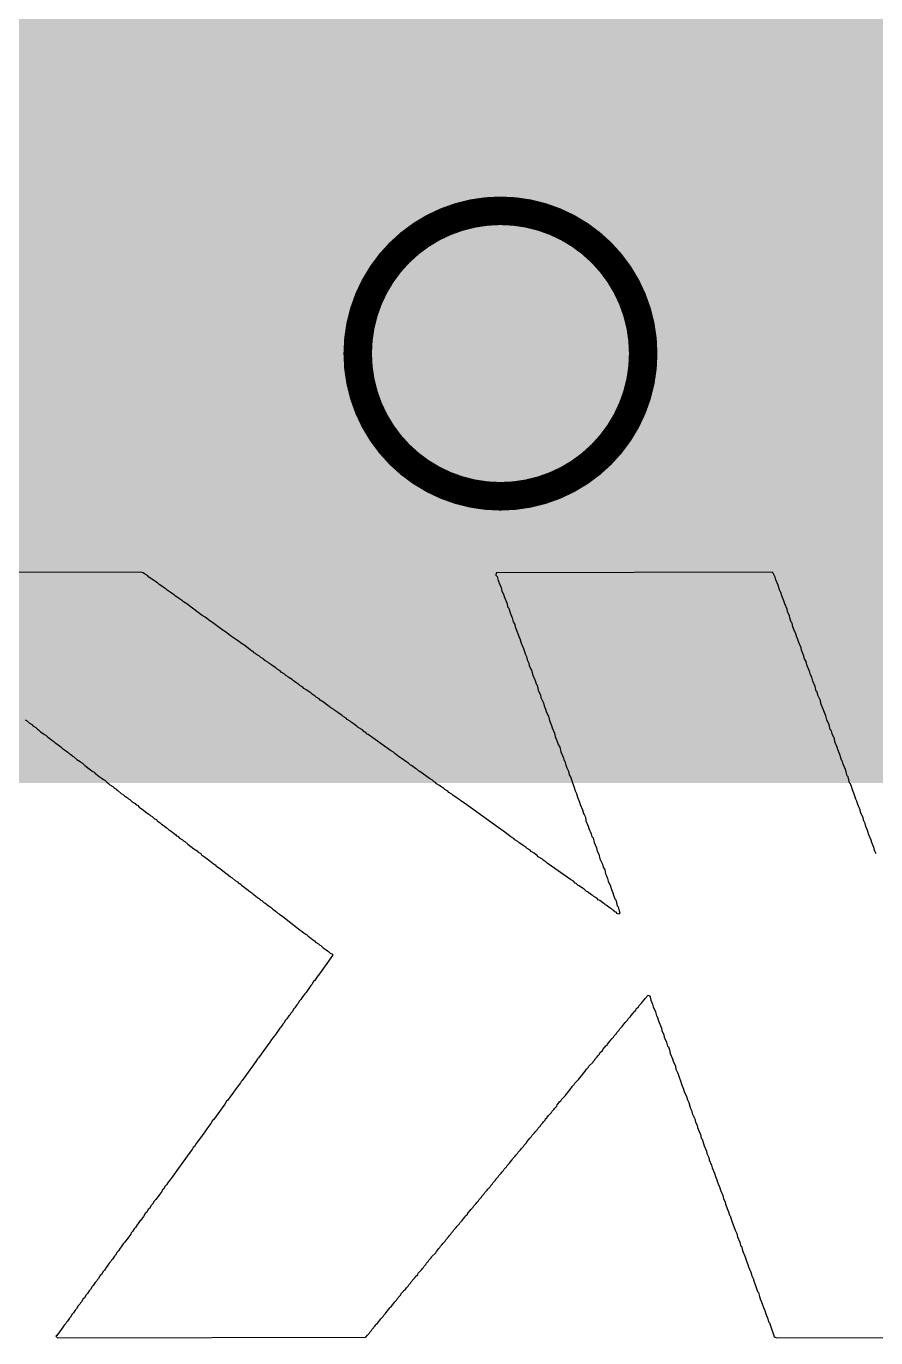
# Model space of a CAD drawing. Header units: inches. Extents: x -10 to 344, y -7 to 75.
# Drawn here: x 2.802 to 4.314, y 6.489 to 8.822 of the extents above; entities that cross this region are included whole.
import ezdxf

# ---------------------------------------------------------------- set-up
doc = ezdxf.new("R2010")
doc.units = ezdxf.units.IN
for name, color, linetype in [('Bottom Layer', 5, 'Continuous'), ('Bottom Overlay', 54, 'Continuous'), ('Drill Drawing', 1, 'Continuous'), ('Mid Layer 1', 16, 'Continuous'), ('Mid Layer 2', 76, 'Continuous'), ('Top Layer', 1, 'Continuous'), ('Top Paste', 8, 'Continuous'), ('Top Solder', 216, 'Continuous'), ('Via Holes', 16, 'Continuous')]:
    doc.layers.add(name, color=color, linetype=linetype)

# ---------------------------------------------------------------- blocks, each defined once
blk = doc.blocks.new('DSGP_1575_18_4_A_02_117')
at = {"layer": 'Top Layer'}
blk.add_hatch(color=1, dxfattribs=at).paths.add_polyline_path([(-13.55, 1.75), (-13.55, -1.75), (-17.05, -1.75), (-17.05, 1.75)])
at = {"layer": 'Top Paste'}
blk.add_hatch(color=8, dxfattribs=at).paths.add_polyline_path([(-14.15, 1.15), (-14.15, -1.15), (-16.45, -1.15), (-16.45, 1.15)])
at = {"layer": 'Top Solder'}
blk.add_hatch(color=216, dxfattribs=at).paths.add_polyline_path([(-13.45, 1.85), (-13.45, -1.85), (-17.15, -1.85), (-17.15, 1.85)])

msp = doc.modelspace()

# ---------------------------------------------------------------- hatches: boundary and pattern name
at = {"layer": 'Bottom Layer'}
h = msp.add_hatch(color=5, dxfattribs=at)
edge = h.paths.add_edge_path()
edge.add_arc((3.6461, 8.24), 0.2, 0, 360)
at = {"layer": 'Mid Layer 1'}
h = msp.add_hatch(color=16, dxfattribs=at)
edge = h.paths.add_edge_path()
edge.add_arc((3.6461, 8.24), 0.2, 0, 360)
at = {"layer": 'Mid Layer 2'}
h = msp.add_hatch(color=76, dxfattribs=at)
edge = h.paths.add_edge_path()
edge.add_arc((3.6461, 8.24), 0.2, 0, 360)
at = {"layer": 'Top Layer'}
h = msp.add_hatch(color=1, dxfattribs=at)
edge = h.paths.add_edge_path()
edge.add_arc((3.6461, 8.24), 0.2, 0, 360)
at = {"layer": 'Via Holes'}
h = msp.add_hatch(color=7, dxfattribs=at)
edge = h.paths.add_edge_path()
edge.add_arc((3.6461, 8.24), 0.1, 0, 360)

# ---------------------------------------------------------------- linework, layer by layer
at = {"layer": 'Bottom Overlay'}
for p, q in [((3.0064, 7.8511), (2.4604, 7.8501)), ((3.0105, 7.8501), (3.0064, 7.8511)), ((3.0126, 7.848), (3.0105, 7.8501)), ((3.0178, 7.8449), (3.0126, 7.848)), ((3.0204, 7.8423), (3.0178, 7.8449)), ((3.0303, 7.8355), (3.0204, 7.8423)), ((3.6387, 7.8501), (3.6381, 7.8454)), ((3.6381, 7.8454), (3.6402, 7.8433)), ((4.1295, 7.8511), (3.6387, 7.8501)), ((3.6402, 7.8433), (3.6423, 7.836)), ((4.1311, 7.8495), (4.1295, 7.8511)), ((4.1352, 7.8423), (4.1311, 7.8495)), ((4.1363, 7.8371), (4.1352, 7.8423)), ((3.0324, 7.8345), (3.0303, 7.8355)), ((3.0345, 7.8324), (3.0324, 7.8345)), ((3.0365, 7.8313), (3.0345, 7.8324)), ((3.0386, 7.8293), (3.0365, 7.8313)), ((3.0438, 7.8261), (3.0386, 7.8293)), ((3.0459, 7.8241), (3.0438, 7.8261)), ((3.0511, 7.8209), (3.0459, 7.8241)), ((3.0532, 7.8189), (3.0511, 7.8209)), ((3.0584, 7.8157), (3.0532, 7.8189)), ((3.6423, 7.836), (3.6449, 7.8293)), ((3.6449, 7.8293), (3.6475, 7.8235)), ((3.6475, 7.8235), (3.6485, 7.8173)), ((4.1404, 7.8277), (4.1363, 7.8371)), ((4.1425, 7.8194), (4.1404, 7.8277)), ((4.1451, 7.8147), (4.1425, 7.8194)), ((3.0605, 7.8137), (3.0584, 7.8157)), ((3.0657, 7.8105), (3.0605, 7.8137)), ((3.0677, 7.8085), (3.0657, 7.8105)), ((3.0729, 7.8053), (3.0677, 7.8085)), ((3.075, 7.8033), (3.0729, 7.8053)), ((3.0802, 7.8001), (3.075, 7.8033)), ((3.0823, 7.7981), (3.0802, 7.8001)), ((3.088, 7.7944), (3.0823, 7.7981)), ((3.1083, 7.7793), (3.088, 7.7944)), ((3.6485, 7.8173), (3.6516, 7.8121)), ((3.6516, 7.8121), (3.6527, 7.8079)), ((3.6527, 7.8079), (3.6579, 7.7944)), ((3.6579, 7.7944), (3.6589, 7.7892)), ((4.1467, 7.809), (4.1451, 7.8147)), ((4.1503, 7.8001), (4.1467, 7.809)), ((4.1519, 7.7944), (4.1503, 7.8001)), ((4.156, 7.7851), (4.1519, 7.7944)), ((3.1156, 7.7741), (3.1083, 7.7793)), ((3.1208, 7.771), (3.1156, 7.7741)), ((3.1229, 7.7689), (3.1208, 7.771)), ((3.6589, 7.7892), (3.661, 7.7871)), ((3.661, 7.7871), (3.6631, 7.7788)), ((3.6631, 7.7788), (3.6672, 7.7695)), ((4.157, 7.7809), (4.156, 7.7851)), ((4.1602, 7.7736), (4.157, 7.7809)), ((4.1612, 7.7695), (4.1602, 7.7736)), ((3.1265, 7.7663), (3.1229, 7.7689)), ((3.1364, 7.7596), (3.1265, 7.7663)), ((3.153, 7.7471), (3.1364, 7.7596)), ((3.6672, 7.7695), (3.6688, 7.7627)), ((3.6688, 7.7627), (3.6714, 7.758)), ((3.6714, 7.758), (3.6724, 7.7539)), ((3.6724, 7.7539), (3.6776, 7.7403)), ((4.1633, 7.7622), (4.1612, 7.7695)), ((4.1654, 7.7601), (4.1633, 7.7622)), ((4.1664, 7.7539), (4.1654, 7.7601)), ((4.169, 7.7481), (4.1664, 7.7539)), ((4.1716, 7.7414), (4.169, 7.7481)), ((3.1551, 7.7461), (3.153, 7.7471)), ((3.1572, 7.744), (3.1551, 7.7461)), ((3.1624, 7.7409), (3.1572, 7.744)), ((3.1655, 7.7377), (3.1624, 7.7409)), ((3.1676, 7.7367), (3.1655, 7.7377)), ((3.178, 7.7294), (3.1676, 7.7367)), ((3.1852, 7.7242), (3.178, 7.7294)), ((3.191, 7.7206), (3.1852, 7.7242)), ((3.6776, 7.7403), (3.6792, 7.7346)), ((3.6792, 7.7346), (3.6808, 7.7331)), ((3.6808, 7.7331), (3.6828, 7.7247)), ((3.6828, 7.7247), (3.687, 7.7154)), ((4.1726, 7.7372), (4.1716, 7.7414)), ((4.1752, 7.7315), (4.1726, 7.7372)), ((4.1768, 7.7258), (4.1752, 7.7315)), ((4.181, 7.7164), (4.1768, 7.7258)), ((3.204, 7.7107), (3.191, 7.7206)), ((3.206, 7.7097), (3.204, 7.7107)), ((3.2081, 7.7076), (3.206, 7.7097)), ((3.2102, 7.7066), (3.2081, 7.7076)), ((3.2123, 7.7045), (3.2102, 7.7066)), ((3.2175, 7.7014), (3.2123, 7.7045)), ((3.2196, 7.6993), (3.2175, 7.7014)), ((3.687, 7.7154), (3.6886, 7.7097)), ((3.6886, 7.7097), (3.6901, 7.706)), ((3.6901, 7.706), (3.6922, 7.7008)), ((3.6922, 7.7008), (3.6938, 7.6951)), ((4.182, 7.7123), (4.181, 7.7164)), ((4.1856, 7.7034), (4.182, 7.7123)), ((4.1872, 7.6967), (4.1856, 7.7034)), ((3.2248, 7.6962), (3.2196, 7.6993)), ((3.2268, 7.6941), (3.2248, 7.6962)), ((3.232, 7.6909), (3.2268, 7.6941)), ((3.2341, 7.6889), (3.232, 7.6909)), ((3.2393, 7.6858), (3.2341, 7.6889)), ((3.2414, 7.6837), (3.2393, 7.6858)), ((3.2466, 7.6806), (3.2414, 7.6837)), ((3.2487, 7.6785), (3.2466, 7.6806)), ((3.2539, 7.6754), (3.2487, 7.6785)), ((3.6938, 7.6951), (3.6964, 7.6894)), ((3.6964, 7.6894), (3.6974, 7.6852)), ((3.6974, 7.6852), (3.7, 7.6785)), ((3.7, 7.6785), (3.7016, 7.6769)), ((4.1898, 7.692), (4.1872, 7.6967)), ((4.1914, 7.6863), (4.1898, 7.692)), ((4.1966, 7.6728), (4.1914, 7.6863)), ((3.256, 7.6733), (3.2539, 7.6754)), ((3.2612, 7.6702), (3.256, 7.6733)), ((3.2643, 7.667), (3.2612, 7.6702)), ((3.2664, 7.666), (3.2643, 7.667)), ((3.2684, 7.6639), (3.2664, 7.666)), ((3.2757, 7.6598), (3.2684, 7.6639)), ((3.2778, 7.6577), (3.2757, 7.6598)), ((3.2799, 7.6566), (3.2778, 7.6577)), ((3.282, 7.6546), (3.2799, 7.6566)), ((3.2872, 7.6514), (3.282, 7.6546)), ((3.7016, 7.6769), (3.7036, 7.6676)), ((3.7036, 7.6676), (3.7078, 7.6582)), ((3.7078, 7.6582), (3.7094, 7.6525)), ((4.1976, 7.6686), (4.1966, 7.6728)), ((4.2002, 7.6639), (4.1976, 7.6686)), ((4.2018, 7.6572), (4.2002, 7.6639)), ((4.2059, 7.6478), (4.2018, 7.6572)), ((3.2892, 7.6494), (3.2872, 7.6514)), ((3.2944, 7.6462), (3.2892, 7.6494)), ((3.2965, 7.6442), (3.2944, 7.6462)), ((3.3017, 7.641), (3.2965, 7.6442)), ((3.3038, 7.639), (3.3017, 7.641)), ((3.309, 7.6358), (3.3038, 7.639)), ((3.3111, 7.6338), (3.309, 7.6358)), ((3.3163, 7.6306), (3.3111, 7.6338)), ((3.7094, 7.6525), (3.7109, 7.6509)), ((3.7109, 7.6509), (3.7125, 7.6452)), ((3.7125, 7.6452), (3.7135, 7.641)), ((3.7135, 7.641), (3.7172, 7.6322)), ((3.7172, 7.6322), (3.7182, 7.628)), ((4.208, 7.6395), (4.2059, 7.6478)), ((4.2096, 7.6379), (4.208, 7.6395)), ((4.2111, 7.6322), (4.2096, 7.6379)), ((4.2153, 7.6228), (4.2111, 7.6322)), ((3.3184, 7.6286), (3.3163, 7.6306)), ((3.3236, 7.6254), (3.3184, 7.6286)), ((3.3256, 7.6234), (3.3236, 7.6254)), ((3.3314, 7.6197), (3.3256, 7.6234)), ((3.3444, 7.6098), (3.3314, 7.6197)), ((3.3496, 7.6067), (3.3444, 7.6098)), ((3.7182, 7.628), (3.7224, 7.6187)), ((3.7224, 7.6187), (3.7239, 7.613)), ((3.7239, 7.613), (3.7265, 7.6072)), ((4.2163, 7.6176), (4.2153, 7.6228)), ((4.2215, 7.6041), (4.2163, 7.6176)), ((2.8005, 7.588), (2.8026, 7.587)), ((2.8026, 7.587), (2.8083, 7.5823)), ((3.3516, 7.6046), (3.3496, 7.6067)), ((3.3568, 7.6015), (3.3516, 7.6046)), ((3.3589, 7.5994), (3.3568, 7.6015)), ((3.3641, 7.5963), (3.3589, 7.5994)), ((3.3662, 7.5942), (3.3641, 7.5963)), ((3.3714, 7.5911), (3.3662, 7.5942)), ((3.3735, 7.589), (3.3714, 7.5911)), ((3.3787, 7.5859), (3.3735, 7.589)), ((3.3808, 7.5838), (3.3787, 7.5859)), ((3.7265, 7.6072), (3.7276, 7.6031)), ((3.7276, 7.6031), (3.7302, 7.5963)), ((3.7302, 7.5963), (3.7317, 7.5948)), ((3.7317, 7.5948), (3.7333, 7.587)), ((3.7333, 7.587), (3.7369, 7.5781)), ((4.2252, 7.5953), (4.2215, 7.6041)), ((4.2267, 7.5885), (4.2252, 7.5953)), ((4.2309, 7.5792), (4.2267, 7.5885)), ((2.8083, 7.5823), (2.8135, 7.5792)), ((2.8135, 7.5792), (2.814, 7.5776)), ((2.814, 7.5776), (2.8192, 7.5745)), ((2.8192, 7.5745), (2.8223, 7.5714)), ((2.8223, 7.5714), (2.8244, 7.5703)), ((2.8244, 7.5703), (2.8275, 7.5672)), ((2.8275, 7.5672), (2.8327, 7.5641)), ((2.8327, 7.5641), (2.8348, 7.562)), ((2.8348, 7.562), (2.8369, 7.561)), ((2.8369, 7.561), (2.84, 7.5578)), ((3.386, 7.5807), (3.3808, 7.5838)), ((3.3891, 7.5776), (3.386, 7.5807)), ((3.3912, 7.5766), (3.3891, 7.5776)), ((3.3932, 7.5745), (3.3912, 7.5766)), ((3.4005, 7.5703), (3.3932, 7.5745)), ((3.4036, 7.5672), (3.4005, 7.5703)), ((3.4057, 7.5662), (3.4036, 7.5672)), ((3.4088, 7.563), (3.4057, 7.5662)), ((3.4109, 7.562), (3.4088, 7.563)), ((3.4504, 7.5339), (3.4109, 7.562)), ((3.7369, 7.5781), (3.738, 7.574)), ((3.738, 7.574), (3.7421, 7.5646)), ((3.7421, 7.5646), (3.7437, 7.5589)), ((4.233, 7.5708), (4.2309, 7.5792)), ((4.235, 7.5688), (4.233, 7.5708)), ((4.2361, 7.5636), (4.235, 7.5688)), ((4.2402, 7.5542), (4.2361, 7.5636)), ((2.84, 7.5578), (2.8421, 7.5568)), ((2.8421, 7.5568), (2.8478, 7.5521)), ((2.8478, 7.5521), (2.8514, 7.5495)), ((2.8514, 7.5495), (2.8535, 7.5474)), ((2.8535, 7.5474), (2.8587, 7.5443)), ((2.8587, 7.5443), (2.8618, 7.5412)), ((2.8618, 7.5412), (2.8639, 7.5402)), ((2.8639, 7.5402), (2.867, 7.537)), ((3.7437, 7.5589), (3.7473, 7.55)), ((3.7473, 7.55), (3.7489, 7.5443)), ((3.7489, 7.5443), (3.7515, 7.5396)), ((3.7515, 7.5396), (3.7536, 7.5313)), ((4.2413, 7.549), (4.2402, 7.5542)), ((4.2454, 7.5396), (4.2413, 7.549)), ((4.2465, 7.5355), (4.2454, 7.5396)), ((2.867, 7.537), (2.8722, 7.5339)), ((2.8722, 7.5339), (2.8743, 7.5318)), ((2.8743, 7.5318), (2.8764, 7.5308)), ((2.8764, 7.5308), (2.8795, 7.5277)), ((2.8795, 7.5277), (2.8816, 7.5266)), ((2.8816, 7.5266), (2.8842, 7.5251)), ((2.8842, 7.5251), (2.8847, 7.5235)), ((2.8847, 7.5235), (2.8868, 7.5225)), ((2.8868, 7.5225), (2.8925, 7.5178)), ((2.8925, 7.5178), (2.8982, 7.5142)), ((2.8982, 7.5142), (2.9003, 7.5121)), ((3.4556, 7.5308), (3.4504, 7.5339)), ((3.4587, 7.5277), (3.4556, 7.5308)), ((3.4608, 7.5266), (3.4587, 7.5277)), ((3.4639, 7.5235), (3.4608, 7.5266)), ((3.466, 7.5225), (3.4639, 7.5235)), ((3.4733, 7.5173), (3.466, 7.5225)), ((3.4754, 7.5162), (3.4733, 7.5173)), ((3.4775, 7.5142), (3.4754, 7.5162)), ((3.4827, 7.511), (3.4775, 7.5142)), ((3.7536, 7.5313), (3.7577, 7.522)), ((3.7577, 7.522), (3.7593, 7.5162)), ((3.7593, 7.5162), (3.7608, 7.5147)), ((3.7608, 7.5147), (3.7624, 7.5079)), ((4.2501, 7.5266), (4.2465, 7.5355)), ((4.2517, 7.5209), (4.2501, 7.5266)), ((4.2527, 7.5168), (4.2517, 7.5209)), ((4.2543, 7.5152), (4.2527, 7.5168)), ((4.2558, 7.5095), (4.2543, 7.5152)), ((2.9003, 7.5121), (2.9024, 7.511)), ((2.9024, 7.511), (2.9065, 7.5069)), ((2.9065, 7.5069), (2.9086, 7.5058)), ((2.9086, 7.5058), (2.9117, 7.5027)), ((2.9117, 7.5027), (2.9169, 7.4996)), ((2.9169, 7.4996), (2.919, 7.4975)), ((2.919, 7.4975), (2.9211, 7.4965)), ((2.9211, 7.4965), (2.9237, 7.4949)), ((2.9237, 7.4949), (2.9242, 7.4934)), ((2.9242, 7.4934), (2.9263, 7.4923)), ((2.9263, 7.4923), (2.932, 7.4876)), ((3.4858, 7.5079), (3.4827, 7.511)), ((3.4879, 7.5069), (3.4858, 7.5079)), ((3.4951, 7.5017), (3.4879, 7.5069)), ((3.4972, 7.5006), (3.4951, 7.5017)), ((3.5003, 7.4975), (3.4972, 7.5006)), ((3.5024, 7.4965), (3.5003, 7.4975)), ((3.5201, 7.484), (3.5024, 7.4965)), ((3.7624, 7.5079), (3.7645, 7.5027)), ((3.7645, 7.5027), (3.7671, 7.497)), ((3.7671, 7.497), (3.7686, 7.4902)), ((4.26, 7.5001), (4.2558, 7.5095)), ((4.261, 7.496), (4.26, 7.5001)), ((4.2631, 7.4887), (4.261, 7.496)), ((2.932, 7.4876), (2.9377, 7.484)), ((2.9377, 7.484), (2.9398, 7.4819)), ((2.9398, 7.4819), (2.9419, 7.4809)), ((2.9419, 7.4809), (2.9461, 7.4767)), ((2.9461, 7.4767), (2.9481, 7.4757)), ((2.9481, 7.4757), (2.9513, 7.4726)), ((2.9513, 7.4726), (2.9565, 7.4694)), ((2.9565, 7.4694), (2.9585, 7.4674)), ((3.5253, 7.4809), (3.5201, 7.484)), ((3.5284, 7.4778), (3.5253, 7.4809)), ((3.5305, 7.4767), (3.5284, 7.4778)), ((3.5326, 7.4746), (3.5305, 7.4767)), ((3.5378, 7.4715), (3.5326, 7.4746)), ((3.5399, 7.4694), (3.5378, 7.4715)), ((3.5451, 7.4663), (3.5399, 7.4694)), ((3.7686, 7.4902), (3.7712, 7.4856)), ((3.7712, 7.4856), (3.7723, 7.4814)), ((3.7723, 7.4814), (3.7775, 7.4679)), ((3.7775, 7.4679), (3.779, 7.4622)), ((4.2647, 7.4871), (4.2631, 7.4887)), ((4.2673, 7.4762), (4.2647, 7.4871)), ((4.2688, 7.4746), (4.2673, 7.4762)), ((4.2714, 7.4679), (4.2688, 7.4746)), ((4.2725, 7.4637), (4.2714, 7.4679)), ((2.9585, 7.4674), (2.9606, 7.4663)), ((2.9606, 7.4663), (2.9632, 7.4648)), ((2.9632, 7.4648), (2.9637, 7.4632)), ((2.9637, 7.4632), (2.9658, 7.4622)), ((2.9658, 7.4622), (2.9715, 7.4575)), ((2.9715, 7.4575), (2.9752, 7.4549)), ((2.9752, 7.4549), (2.9773, 7.4528)), ((2.9773, 7.4528), (2.9825, 7.4497)), ((2.9825, 7.4497), (2.9845, 7.4476)), ((2.9845, 7.4476), (2.9866, 7.4466)), ((2.9866, 7.4466), (2.9908, 7.4424)), ((3.5471, 7.4642), (3.5451, 7.4663)), ((3.5523, 7.4611), (3.5471, 7.4642)), ((3.5544, 7.459), (3.5523, 7.4611)), ((3.5596, 7.4559), (3.5544, 7.459)), ((3.5617, 7.4539), (3.5596, 7.4559)), ((3.5669, 7.4507), (3.5617, 7.4539)), ((3.569, 7.4487), (3.5669, 7.4507)), ((3.5742, 7.4455), (3.569, 7.4487)), ((3.5757, 7.444), (3.5742, 7.4455)), ((3.779, 7.4622), (3.7816, 7.4575)), ((3.7816, 7.4575), (3.7832, 7.4507)), ((3.7832, 7.4507), (3.7868, 7.4419)), ((4.2751, 7.458), (4.2725, 7.4637)), ((4.2766, 7.4523), (4.2751, 7.458)), ((4.2787, 7.4471), (4.2766, 7.4523)), ((4.2803, 7.4435), (4.2787, 7.4471)), ((2.9908, 7.4424), (2.996, 7.4393)), ((2.996, 7.4393), (2.9981, 7.4372)), ((2.9981, 7.4372), (3.0001, 7.4362)), ((3.0001, 7.4362), (3.0033, 7.4331)), ((3.0033, 7.4331), (3.0053, 7.432)), ((3.0053, 7.432), (3.0111, 7.4273)), ((3.0111, 7.4273), (3.0147, 7.4247)), ((3.0147, 7.4247), (3.0168, 7.4227)), ((3.0168, 7.4227), (3.022, 7.4195)), ((3.582, 7.4398), (3.5757, 7.444)), ((3.6459, 7.3935), (3.582, 7.4398)), ((3.7868, 7.4419), (3.7879, 7.4377)), ((3.7879, 7.4377), (3.792, 7.4284)), ((3.792, 7.4284), (3.7936, 7.4216)), ((3.7936, 7.4216), (3.7952, 7.4201)), ((4.2818, 7.4377), (4.2803, 7.4435)), ((4.286, 7.4284), (4.2818, 7.4377)), ((4.287, 7.4242), (4.286, 7.4284)), ((4.2912, 7.4138), (4.287, 7.4242)), ((3.022, 7.4195), (3.0241, 7.4175)), ((3.0241, 7.4175), (3.0261, 7.4164)), ((3.0261, 7.4164), (3.0303, 7.4123)), ((3.0303, 7.4123), (3.0339, 7.4107)), ((3.0339, 7.4107), (3.035, 7.4086)), ((3.035, 7.4086), (3.0407, 7.405)), ((3.0407, 7.405), (3.0428, 7.4029)), ((3.0428, 7.4029), (3.048, 7.3998)), ((3.048, 7.3998), (3.0511, 7.3967)), ((3.7952, 7.4201), (3.7972, 7.4149)), ((3.7972, 7.4149), (3.7983, 7.4086)), ((3.7983, 7.4086), (3.8024, 7.3993)), ((3.8024, 7.3993), (3.8035, 7.3951)), ((4.2922, 7.4097), (4.2912, 7.4138)), ((4.2948, 7.4039), (4.2922, 7.4097)), ((4.2964, 7.3982), (4.2948, 7.4039)), ((4.2985, 7.393), (4.2964, 7.3982)), ((3.0511, 7.3967), (3.0532, 7.3956)), ((3.0532, 7.3956), (3.0563, 7.3925)), ((3.0563, 7.3925), (3.0584, 7.3915)), ((3.0584, 7.3915), (3.0605, 7.3894)), ((3.0605, 7.3894), (3.0625, 7.3883)), ((3.0625, 7.3883), (3.0683, 7.3837)), ((3.0683, 7.3837), (3.0698, 7.3821)), ((3.0698, 7.3821), (3.0719, 7.3811)), ((3.0719, 7.3811), (3.075, 7.3779)), ((3.075, 7.3779), (3.0802, 7.3748)), ((3.0802, 7.3748), (3.0823, 7.3727)), ((3.6516, 7.3899), (3.6459, 7.3935)), ((3.6646, 7.38), (3.6516, 7.3899)), ((3.6698, 7.3769), (3.6646, 7.38)), ((3.6719, 7.3748), (3.6698, 7.3769)), ((3.6771, 7.3717), (3.6719, 7.3748)), ((3.8035, 7.3951), (3.8076, 7.3857)), ((3.8076, 7.3857), (3.8087, 7.3805)), ((3.8087, 7.3805), (3.8108, 7.3785)), ((3.8108, 7.3785), (3.8128, 7.3701)), ((4.3, 7.3894), (4.2985, 7.393)), ((4.3016, 7.3837), (4.3, 7.3894)), ((4.3058, 7.3743), (4.3016, 7.3837)), ((4.3068, 7.3701), (4.3058, 7.3743)), ((3.0823, 7.3727), (3.0844, 7.3717)), ((3.0844, 7.3717), (3.0901, 7.367)), ((3.0901, 7.367), (3.1005, 7.3587)), ((3.1005, 7.3587), (3.1062, 7.3551)), ((3.1062, 7.3551), (3.1083, 7.353)), ((3.1083, 7.353), (3.1104, 7.3519)), ((3.1104, 7.3519), (3.113, 7.3504)), ((3.6792, 7.3696), (3.6771, 7.3717)), ((3.6844, 7.3665), (3.6792, 7.3696)), ((3.6865, 7.3644), (3.6844, 7.3665)), ((3.6917, 7.3613), (3.6865, 7.3644)), ((3.6938, 7.3592), (3.6917, 7.3613)), ((3.699, 7.3561), (3.6938, 7.3592)), ((3.701, 7.354), (3.699, 7.3561)), ((3.7062, 7.3509), (3.701, 7.354)), ((3.7094, 7.3478), (3.7062, 7.3509)), ((3.8128, 7.3701), (3.817, 7.3608)), ((3.817, 7.3608), (3.818, 7.3545)), ((3.818, 7.3545), (3.8212, 7.3493)), ((4.3104, 7.3613), (4.3068, 7.3701)), ((4.312, 7.3545), (4.3104, 7.3613)), ((4.3146, 7.3499), (4.312, 7.3545)), ((3.113, 7.3504), (3.114, 7.3483)), ((3.114, 7.3483), (3.1197, 7.3447)), ((3.1197, 7.3447), (3.1218, 7.3426)), ((3.1218, 7.3426), (3.1239, 7.3415)), ((3.1239, 7.3415), (3.127, 7.3384)), ((3.127, 7.3384), (3.1291, 7.3374)), ((3.1291, 7.3374), (3.1348, 7.3327)), ((3.1348, 7.3327), (3.1384, 7.3301)), ((3.1384, 7.3301), (3.1405, 7.328)), ((3.1405, 7.328), (3.1426, 7.327)), ((3.7114, 7.3467), (3.7094, 7.3478)), ((3.7135, 7.3447), (3.7114, 7.3467)), ((3.7208, 7.3405), (3.7135, 7.3447)), ((3.7213, 7.3389), (3.7208, 7.3405)), ((3.7239, 7.3374), (3.7213, 7.3389)), ((3.726, 7.3363), (3.7239, 7.3374)), ((3.7291, 7.3332), (3.726, 7.3363)), ((3.7312, 7.3322), (3.7291, 7.3332)), ((3.7707, 7.3041), (3.7312, 7.3322)), ((3.8212, 7.3493), (3.8232, 7.341)), ((3.8232, 7.341), (3.8274, 7.3317)), ((3.8274, 7.3317), (3.829, 7.3259)), ((3.1426, 7.327), (3.1483, 7.3223)), ((3.1483, 7.3223), (3.152, 7.3197)), ((3.152, 7.3197), (3.165, 7.3098)), ((3.165, 7.3098), (3.1665, 7.3083)), ((3.1665, 7.3083), (3.1686, 7.3072)), ((3.1686, 7.3072), (3.1743, 7.3025)), ((3.7759, 7.301), (3.7707, 7.3041)), ((3.829, 7.3259), (3.8316, 7.3213)), ((3.8316, 7.3213), (3.8331, 7.3145)), ((3.8331, 7.3145), (3.8347, 7.3109)), ((3.8347, 7.3109), (3.8368, 7.3057)), ((3.8368, 7.3057), (3.8378, 7.3015)), ((3.1743, 7.3025), (3.178, 7.2999)), ((3.178, 7.2999), (3.18, 7.2979)), ((3.18, 7.2979), (3.1821, 7.2968)), ((3.1821, 7.2968), (3.1847, 7.2953)), ((3.1847, 7.2953), (3.1852, 7.2937)), ((3.1852, 7.2937), (3.1873, 7.2927)), ((3.1873, 7.2927), (3.2003, 7.2828)), ((3.2003, 7.2828), (3.204, 7.2802)), ((3.779, 7.2979), (3.7759, 7.301)), ((3.7811, 7.2968), (3.779, 7.2979)), ((3.7842, 7.2937), (3.7811, 7.2968)), ((3.7863, 7.2927), (3.7842, 7.2937)), ((3.7936, 7.2875), (3.7863, 7.2927)), ((3.7957, 7.2864), (3.7936, 7.2875)), ((3.7988, 7.2833), (3.7957, 7.2864)), ((3.8009, 7.2823), (3.7988, 7.2833)), ((3.8082, 7.2771), (3.8009, 7.2823)), ((3.8378, 7.3015), (3.842, 7.2921)), ((3.842, 7.2921), (3.8435, 7.2864)), ((3.8435, 7.2864), (3.8461, 7.2807)), ((3.204, 7.2802), (3.206, 7.2781)), ((3.206, 7.2781), (3.2081, 7.2771)), ((3.2081, 7.2771), (3.2138, 7.2724)), ((3.2138, 7.2724), (3.2175, 7.2698)), ((3.2175, 7.2698), (3.2196, 7.2677)), ((3.2196, 7.2677), (3.2216, 7.2667)), ((3.2216, 7.2667), (3.2248, 7.2635)), ((3.2248, 7.2635), (3.2268, 7.2625)), ((3.2268, 7.2625), (3.2326, 7.2578)), ((3.2326, 7.2578), (3.2383, 7.2542)), ((3.8102, 7.276), (3.8082, 7.2771)), ((3.8123, 7.2739), (3.8102, 7.276)), ((3.8175, 7.2708), (3.8123, 7.2739)), ((3.8206, 7.2677), (3.8175, 7.2708)), ((3.8227, 7.2667), (3.8206, 7.2677)), ((3.83, 7.2615), (3.8227, 7.2667)), ((3.8321, 7.2604), (3.83, 7.2615)), ((3.8326, 7.2589), (3.8321, 7.2604)), ((3.8342, 7.2583), (3.8326, 7.2589)), ((3.8414, 7.2531), (3.8342, 7.2583)), ((3.8461, 7.2807), (3.8472, 7.2765)), ((3.8472, 7.2765), (3.8498, 7.2698)), ((3.8498, 7.2698), (3.8513, 7.2682)), ((3.8513, 7.2682), (3.8539, 7.2573)), ((3.2383, 7.2542), (3.2404, 7.2521)), ((3.2404, 7.2521), (3.2424, 7.2511)), ((3.2424, 7.2511), (3.2456, 7.2479)), ((3.2456, 7.2479), (3.2476, 7.2469)), ((3.2476, 7.2469), (3.2508, 7.2438)), ((3.2508, 7.2438), (3.2528, 7.2427)), ((3.2528, 7.2427), (3.2586, 7.2381)), ((3.2586, 7.2381), (3.2898, 7.2141)), ((3.8435, 7.2521), (3.8414, 7.2531)), ((3.8456, 7.25), (3.8435, 7.2521)), ((3.8477, 7.249), (3.8456, 7.25)), ((3.8498, 7.2469), (3.8477, 7.249)), ((3.8518, 7.2459), (3.8498, 7.2469)), ((3.8539, 7.2438), (3.8518, 7.2459)), ((3.8539, 7.2573), (3.8555, 7.2557)), ((3.857, 7.2427), (3.8539, 7.2438)), ((3.8555, 7.2557), (3.8576, 7.2485)), ((3.8586, 7.2443), (3.857, 7.2427)), ((3.8576, 7.2485), (3.8586, 7.2443)), ((3.2898, 7.2141), (3.2913, 7.2126)), ((3.2913, 7.2126), (3.2965, 7.2095)), ((3.2965, 7.2095), (3.2986, 7.2074)), ((3.2986, 7.2074), (3.3007, 7.2063)), ((3.3007, 7.2063), (3.3038, 7.2032)), ((3.3038, 7.2032), (3.3059, 7.2022)), ((3.3059, 7.2022), (3.3116, 7.1975)), ((3.3116, 7.1975), (3.3152, 7.1949)), ((3.3152, 7.1949), (3.3173, 7.1928)), ((3.3173, 7.1928), (3.3225, 7.1897)), ((3.3225, 7.1897), (3.3246, 7.1876)), ((3.3246, 7.1876), (3.3267, 7.1866)), ((3.3475, 7.1689), (3.3241, 7.1362)), ((3.3267, 7.1866), (3.3308, 7.1824)), ((3.3308, 7.1824), (3.336, 7.1793)), ((3.336, 7.1793), (3.3381, 7.1772)), ((3.3381, 7.1772), (3.3402, 7.1762)), ((3.3402, 7.1762), (3.3433, 7.1731)), ((3.3433, 7.1731), (3.347, 7.1715)), ((3.347, 7.1715), (3.3475, 7.1689)), ((3.3106, 7.1174), (3.3085, 7.1154)), ((3.3137, 7.1226), (3.3106, 7.1174)), ((3.3158, 7.1247), (3.3137, 7.1226)), ((3.3194, 7.1304), (3.3158, 7.1247)), ((3.3241, 7.1362), (3.3194, 7.1304)), ((3.2939, 7.0956), (3.2908, 7.0904)), ((3.297, 7.0987), (3.2939, 7.0956)), ((3.2981, 7.1008), (3.297, 7.0987)), ((3.3002, 7.1029), (3.2981, 7.1008)), ((3.3033, 7.1081), (3.3002, 7.1029)), ((3.3054, 7.1102), (3.3033, 7.1081)), ((3.3085, 7.1154), (3.3054, 7.1102)), ((3.9033, 7.0925), (3.909, 7.0982)), ((3.909, 7.0982), (3.9111, 7.0972)), ((3.9111, 7.0972), (3.9127, 7.0956)), ((3.9127, 7.0956), (3.9137, 7.0894)), ((3.2783, 7.0738), (3.2752, 7.0686)), ((3.2804, 7.0758), (3.2783, 7.0738)), ((3.2835, 7.081), (3.2804, 7.0758)), ((3.2856, 7.0831), (3.2835, 7.081)), ((3.2887, 7.0883), (3.2856, 7.0831)), ((3.2908, 7.0904), (3.2887, 7.0883)), ((3.8836, 7.0686), (3.8867, 7.0717)), ((3.8867, 7.0717), (3.8877, 7.0738)), ((3.8877, 7.0738), (3.8919, 7.0779)), ((3.8919, 7.0779), (3.8929, 7.08)), ((3.8929, 7.08), (3.8971, 7.0842)), ((3.8971, 7.0842), (3.8981, 7.0862)), ((3.8981, 7.0862), (3.9023, 7.0904)), ((3.9023, 7.0904), (3.9033, 7.0925)), ((3.9137, 7.0894), (3.9168, 7.0821)), ((3.9168, 7.0821), (3.9179, 7.0779)), ((3.9179, 7.0779), (3.922, 7.0686)), ((3.2606, 7.0488), (3.2586, 7.0467)), ((3.2638, 7.054), (3.2606, 7.0488)), ((3.2658, 7.0561), (3.2638, 7.054)), ((3.2695, 7.0618), (3.2658, 7.0561)), ((3.2716, 7.0628), (3.2695, 7.0618)), ((3.2731, 7.0665), (3.2716, 7.0628)), ((3.2752, 7.0686), (3.2731, 7.0665)), ((3.8638, 7.0446), (3.8669, 7.0478)), ((3.8669, 7.0478), (3.868, 7.0498)), ((3.868, 7.0498), (3.8721, 7.054)), ((3.8721, 7.054), (3.8732, 7.0561)), ((3.8732, 7.0561), (3.8773, 7.0602)), ((3.8773, 7.0602), (3.8784, 7.0623)), ((3.8784, 7.0623), (3.8825, 7.0665)), ((3.8825, 7.0665), (3.8836, 7.0686)), ((3.922, 7.0686), (3.9236, 7.0618)), ((3.9236, 7.0618), (3.9251, 7.0602)), ((3.9251, 7.0602), (3.9272, 7.053)), ((3.9272, 7.053), (3.9324, 7.0394)), ((3.243, 7.0249), (3.2419, 7.0228)), ((3.245, 7.027), (3.243, 7.0249)), ((3.2482, 7.0322), (3.245, 7.027)), ((3.2502, 7.0342), (3.2482, 7.0322)), ((3.2534, 7.0394), (3.2502, 7.0342)), ((3.2554, 7.0415), (3.2534, 7.0394)), ((3.2586, 7.0467), (3.2554, 7.0415)), ((3.8472, 7.0238), (3.8482, 7.0259)), ((3.8482, 7.0259), (3.8524, 7.0301)), ((3.8524, 7.0301), (3.8534, 7.0322)), ((3.8534, 7.0322), (3.8576, 7.0363)), ((3.8576, 7.0363), (3.8586, 7.0384)), ((3.8586, 7.0384), (3.8628, 7.0426)), ((3.8628, 7.0426), (3.8638, 7.0446)), ((3.9324, 7.0394), (3.9335, 7.0353)), ((3.9335, 7.0353), (3.9366, 7.028)), ((3.9366, 7.028), (3.9376, 7.0238)), ((3.2357, 7.0145), (3.2154, 6.9869)), ((3.2388, 7.0197), (3.2357, 7.0145)), ((3.2419, 7.0228), (3.2388, 7.0197)), ((3.8274, 6.9999), (3.8284, 7.002)), ((3.8284, 7.002), (3.8326, 7.0062)), ((3.8326, 7.0062), (3.8336, 7.0082)), ((3.8336, 7.0082), (3.8357, 7.0093)), ((3.8357, 7.0093), (3.8368, 7.0114)), ((3.8368, 7.0114), (3.8414, 7.0171)), ((3.8414, 7.0171), (3.844, 7.0207)), ((3.844, 7.0207), (3.8472, 7.0238)), ((3.9376, 7.0238), (3.9418, 7.0145)), ((3.9418, 7.0145), (3.9433, 7.0077)), ((3.9433, 7.0077), (3.9449, 7.0062)), ((3.9449, 7.0062), (3.947, 7.001)), ((3.947, 7.001), (3.948, 6.9947)), ((3.2107, 6.9802), (3.191, 6.9531)), ((3.2138, 6.9854), (3.2107, 6.9802)), ((3.2154, 6.9869), (3.2138, 6.9854)), ((3.8035, 6.9718), (3.8108, 6.9791)), ((3.8108, 6.9791), (3.8118, 6.9812)), ((3.8118, 6.9812), (3.8139, 6.9833)), ((3.8139, 6.9833), (3.8149, 6.9854)), ((3.8149, 6.9854), (3.818, 6.9885)), ((3.818, 6.9885), (3.8191, 6.9906)), ((3.8191, 6.9906), (3.8222, 6.9937)), ((3.8222, 6.9937), (3.8232, 6.9958)), ((3.8232, 6.9958), (3.8274, 6.9999)), ((3.948, 6.9947), (3.9522, 6.9854)), ((3.9522, 6.9854), (3.9532, 6.9812)), ((3.9532, 6.9812), (3.9574, 6.9718)), ((3.7868, 6.951), (3.791, 6.9552)), ((3.791, 6.9552), (3.792, 6.9573)), ((3.792, 6.9573), (3.7967, 6.963)), ((3.7967, 6.963), (3.7993, 6.9666)), ((3.7993, 6.9666), (3.8024, 6.9698)), ((3.8024, 6.9698), (3.8035, 6.9718)), ((3.9574, 6.9718), (3.9584, 6.9666)), ((3.9584, 6.9666), (3.9615, 6.9594)), ((3.9615, 6.9594), (3.9647, 6.951)), ((3.1837, 6.9427), (3.1738, 6.9297)), ((3.1847, 6.9448), (3.1837, 6.9427)), ((3.1863, 6.9464), (3.1847, 6.9448)), ((3.1904, 6.9526), (3.1863, 6.9464)), ((3.191, 6.9531), (3.1904, 6.9526)), ((3.7702, 6.9303), (3.7712, 6.9323)), ((3.7712, 6.9323), (3.7733, 6.9344)), ((3.7733, 6.9344), (3.7744, 6.9365)), ((3.7744, 6.9365), (3.7775, 6.9396)), ((3.7775, 6.9396), (3.7785, 6.9417)), ((3.7785, 6.9417), (3.7858, 6.949)), ((3.7858, 6.949), (3.7868, 6.951)), ((3.9647, 6.951), (3.9667, 6.9459)), ((3.9667, 6.9459), (3.9683, 6.9401)), ((3.9683, 6.9401), (3.9719, 6.9313)), ((3.9719, 6.9313), (3.973, 6.9271)), ((3.1587, 6.9095), (3.1556, 6.9043)), ((3.1603, 6.911), (3.1587, 6.9095)), ((3.1702, 6.924), (3.1603, 6.911)), ((3.1738, 6.9297), (3.1702, 6.924)), ((3.7473, 6.9032), (3.752, 6.9089)), ((3.752, 6.9089), (3.7536, 6.9105)), ((3.7536, 6.9105), (3.7546, 6.9126)), ((3.7546, 6.9126), (3.7619, 6.9199)), ((3.7619, 6.9199), (3.7629, 6.9219)), ((3.7629, 6.9219), (3.766, 6.9251)), ((3.766, 6.9251), (3.7671, 6.9271)), ((3.7671, 6.9271), (3.7702, 6.9303)), ((3.973, 6.9271), (3.9771, 6.9178)), ((3.9771, 6.9178), (3.9787, 6.9121)), ((3.9787, 6.9121), (3.9813, 6.9074)), ((3.1556, 6.9043), (3.1353, 6.8767)), ((3.7307, 6.8824), (3.7317, 6.8845)), ((3.7317, 6.8845), (3.7369, 6.8897)), ((3.7369, 6.8897), (3.738, 6.8918)), ((3.738, 6.8918), (3.7411, 6.8949)), ((3.7411, 6.8949), (3.7421, 6.897)), ((3.7421, 6.897), (3.7463, 6.9011)), ((3.7463, 6.9011), (3.7473, 6.9032)), ((3.9813, 6.9074), (3.9829, 6.9006)), ((3.9829, 6.9006), (3.9844, 6.897)), ((3.9844, 6.897), (3.9865, 6.8918)), ((3.9865, 6.8918), (3.9875, 6.8876)), ((3.9875, 6.8876), (3.9917, 6.8783)), ((3.1254, 6.8627), (3.1234, 6.8606)), ((3.1307, 6.8699), (3.1254, 6.8627)), ((3.1338, 6.8751), (3.1307, 6.8699)), ((3.1353, 6.8767), (3.1338, 6.8751)), ((3.712, 6.8595), (3.713, 6.8616)), ((3.713, 6.8616), (3.7172, 6.8658)), ((3.7172, 6.8658), (3.7182, 6.8679)), ((3.7182, 6.8679), (3.7213, 6.871)), ((3.7213, 6.871), (3.7224, 6.8731)), ((3.7224, 6.8731), (3.7255, 6.8762)), ((3.7255, 6.8762), (3.7265, 6.8783)), ((3.7265, 6.8783), (3.7286, 6.8803)), ((3.7286, 6.8803), (3.7291, 6.8819)), ((3.7291, 6.8819), (3.7307, 6.8824)), ((3.9917, 6.8783), (3.9933, 6.8725)), ((3.9933, 6.8725), (3.9959, 6.8668)), ((3.9959, 6.8668), (3.9969, 6.8627)), ((3.9969, 6.8627), (3.9995, 6.8559)), ((3.1104, 6.8424), (3.1067, 6.8367)), ((3.1203, 6.8554), (3.1104, 6.8424)), ((3.1234, 6.8606), (3.1203, 6.8554)), ((3.6922, 6.8356), (3.6932, 6.8377)), ((3.6932, 6.8377), (3.6974, 6.8419)), ((3.6974, 6.8419), (3.6984, 6.8439)), ((3.6984, 6.8439), (3.7016, 6.8471)), ((3.7016, 6.8471), (3.7026, 6.8491)), ((3.7026, 6.8491), (3.7068, 6.8533)), ((3.7068, 6.8533), (3.7078, 6.8554)), ((3.7078, 6.8554), (3.712, 6.8595)), ((3.9995, 6.8559), (4.0021, 6.8502)), ((4.0021, 6.8502), (4.0031, 6.8439)), ((4.0031, 6.8439), (4.0052, 6.8419)), ((4.0052, 6.8419), (4.0073, 6.8346)), ((3.0984, 6.8252), (3.0807, 6.8013)), ((3.0995, 6.8273), (3.0984, 6.8252)), ((3.1015, 6.8294), (3.0995, 6.8273)), ((3.1047, 6.8346), (3.1015, 6.8294)), ((3.1067, 6.8367), (3.1047, 6.8346)), ((3.6735, 6.8138), (3.6766, 6.8169)), ((3.6766, 6.8169), (3.6776, 6.819)), ((3.6776, 6.819), (3.6818, 6.8231)), ((3.6818, 6.8231), (3.6828, 6.8252)), ((3.6828, 6.8252), (3.687, 6.8294)), ((3.687, 6.8294), (3.688, 6.8315)), ((3.688, 6.8315), (3.6922, 6.8356)), ((4.0073, 6.8346), (4.0083, 6.8304)), ((4.0083, 6.8304), (4.0125, 6.8211)), ((4.0125, 6.8211), (4.0135, 6.8169)), ((4.0135, 6.8169), (4.0167, 6.8096)), ((3.0807, 6.8013), (3.0703, 6.7867)), ((3.6527, 6.7888), (3.6568, 6.793)), ((3.6568, 6.793), (3.6579, 6.7951)), ((3.6579, 6.7951), (3.662, 6.7992)), ((3.662, 6.7992), (3.6631, 6.8013)), ((3.6631, 6.8013), (3.6672, 6.8055)), ((3.6672, 6.8055), (3.6683, 6.8075)), ((3.6683, 6.8075), (3.6724, 6.8117)), ((3.6724, 6.8117), (3.6735, 6.8138)), ((4.0167, 6.8096), (4.0177, 6.8055)), ((4.0177, 6.8055), (4.0219, 6.7961)), ((4.0219, 6.7961), (4.0229, 6.7909)), ((4.0229, 6.7909), (4.0271, 6.7815)), ((3.0579, 6.7691), (3.0547, 6.7659)), ((3.0589, 6.7711), (3.0579, 6.7691)), ((3.062, 6.7743), (3.0589, 6.7711)), ((3.0631, 6.7763), (3.062, 6.7743)), ((3.0703, 6.7867), (3.0631, 6.7763)), ((3.6329, 6.7649), (3.6371, 6.7691)), ((3.6371, 6.7691), (3.6381, 6.7711)), ((3.6381, 6.7711), (3.6423, 6.7753)), ((3.6423, 6.7753), (3.6433, 6.7774)), ((3.6433, 6.7774), (3.6475, 6.7815)), ((3.6475, 6.7815), (3.6485, 6.7836)), ((3.6485, 6.7836), (3.6516, 6.7867)), ((3.6516, 6.7867), (3.6527, 6.7888)), ((4.0271, 6.7815), (4.0286, 6.7758)), ((4.0286, 6.7758), (4.0312, 6.7701)), ((4.0312, 6.7701), (4.0323, 6.7659)), ((3.0433, 6.7493), (3.0381, 6.742)), ((3.0443, 6.7514), (3.0433, 6.7493)), ((3.0464, 6.7535), (3.0443, 6.7514)), ((3.0495, 6.7587), (3.0464, 6.7535)), ((3.0516, 6.7607), (3.0495, 6.7587)), ((3.0547, 6.7659), (3.0516, 6.7607)), ((3.6132, 6.741), (3.6173, 6.7451)), ((3.6173, 6.7451), (3.6184, 6.7472)), ((3.6184, 6.7472), (3.6225, 6.7514)), ((3.6225, 6.7514), (3.6236, 6.7535)), ((3.6236, 6.7535), (3.6277, 6.7576)), ((3.6277, 6.7576), (3.6288, 6.7597)), ((3.6288, 6.7597), (3.6319, 6.7628)), ((3.6319, 6.7628), (3.6329, 6.7649)), ((4.0323, 6.7659), (4.0364, 6.7555)), ((4.0364, 6.7555), (4.0375, 6.7514)), ((4.0375, 6.7514), (4.0416, 6.742)), ((3.0246, 6.7243), (3.0215, 6.7191)), ((3.0267, 6.7264), (3.0246, 6.7243)), ((3.0298, 6.7316), (3.0267, 6.7264)), ((3.0329, 6.7347), (3.0298, 6.7316)), ((3.0339, 6.7368), (3.0329, 6.7347)), ((3.0371, 6.7399), (3.0339, 6.7368)), ((3.0381, 6.742), (3.0371, 6.7399)), ((3.5934, 6.7171), (3.5976, 6.7212)), ((3.5976, 6.7212), (3.5986, 6.7233)), ((3.5986, 6.7233), (3.6028, 6.7275)), ((3.6028, 6.7275), (3.6038, 6.7295)), ((3.6038, 6.7295), (3.6069, 6.7327)), ((3.6069, 6.7327), (3.608, 6.7347)), ((3.608, 6.7347), (3.6121, 6.7389)), ((3.6121, 6.7389), (3.6132, 6.741)), ((4.0416, 6.742), (4.0432, 6.7363)), ((4.0432, 6.7363), (4.0458, 6.7306)), ((4.0458, 6.7306), (4.0468, 6.7264)), ((4.0468, 6.7264), (4.052, 6.7129)), ((3.0064, 6.6978), (3.0048, 6.6973)), ((3.009, 6.7025), (3.0064, 6.6978)), ((3.0111, 6.7046), (3.009, 6.7025)), ((3.0142, 6.7098), (3.0111, 6.7046)), ((3.0163, 6.7119), (3.0142, 6.7098)), ((3.0194, 6.7171), (3.0163, 6.7119)), ((3.0215, 6.7191), (3.0194, 6.7171)), ((3.5778, 6.6973), (3.5789, 6.6994)), ((3.5789, 6.6994), (3.583, 6.7036)), ((3.583, 6.7036), (3.5841, 6.7056)), ((3.5841, 6.7056), (3.5872, 6.7087)), ((3.5872, 6.7087), (3.5882, 6.7108)), ((3.5882, 6.7108), (3.5924, 6.715)), ((3.5924, 6.715), (3.5934, 6.7171)), ((4.052, 6.7129), (4.0536, 6.7072)), ((4.0536, 6.7072), (4.0551, 6.7056)), ((4.0551, 6.7056), (4.0572, 6.6983)), ((4.0572, 6.6983), (4.0583, 6.6942)), ((2.9892, 6.6755), (2.9882, 6.6734)), ((2.9913, 6.6776), (2.9892, 6.6755)), ((2.9944, 6.6828), (2.9913, 6.6776)), ((2.9965, 6.6848), (2.9944, 6.6828)), ((2.9996, 6.69), (2.9965, 6.6848)), ((3.0017, 6.6921), (2.9996, 6.69)), ((3.0048, 6.6973), (3.0017, 6.6921)), ((3.5581, 6.6734), (3.5591, 6.6755)), ((3.5591, 6.6755), (3.5622, 6.6786)), ((3.5622, 6.6786), (3.5633, 6.6807)), ((3.5633, 6.6807), (3.5674, 6.6848)), ((3.5674, 6.6848), (3.5685, 6.6869)), ((3.5685, 6.6869), (3.5726, 6.6911)), ((3.5726, 6.6911), (3.5737, 6.6932)), ((3.5737, 6.6932), (3.5778, 6.6973)), ((4.0583, 6.6942), (4.0614, 6.6869)), ((4.0614, 6.6869), (4.064, 6.6801)), ((4.064, 6.6801), (4.0666, 6.6744)), ((4.0666, 6.6744), (4.0676, 6.6682)), ((2.9747, 6.6557), (2.9715, 6.6505)), ((2.9778, 6.6588), (2.9747, 6.6557)), ((2.9788, 6.6609), (2.9778, 6.6588)), ((2.9819, 6.664), (2.9788, 6.6609)), ((2.983, 6.6661), (2.9819, 6.664)), ((2.9882, 6.6734), (2.983, 6.6661)), ((3.5383, 6.6495), (3.5393, 6.6516)), ((3.5393, 6.6516), (3.5425, 6.6547)), ((3.5425, 6.6547), (3.5435, 6.6568)), ((3.5435, 6.6568), (3.5477, 6.6609)), ((3.5477, 6.6609), (3.5487, 6.663)), ((3.5487, 6.663), (3.5539, 6.6682)), ((3.5539, 6.6682), (3.5549, 6.6703)), ((3.5549, 6.6703), (3.5581, 6.6734)), ((4.0676, 6.6682), (4.0718, 6.6588)), ((4.0718, 6.6588), (4.0733, 6.6531)), ((4.0733, 6.6531), (4.0749, 6.6516)), ((4.0749, 6.6516), (4.077, 6.6443)), ((2.9559, 6.6287), (2.9539, 6.6266)), ((2.9591, 6.6339), (2.9559, 6.6287)), ((2.9611, 6.636), (2.9591, 6.6339)), ((2.9643, 6.6412), (2.9611, 6.636)), ((2.9663, 6.6432), (2.9643, 6.6412)), ((2.9695, 6.6484), (2.9663, 6.6432)), ((2.9715, 6.6505), (2.9695, 6.6484)), ((3.5185, 6.6266), (3.5227, 6.6308)), ((3.5227, 6.6308), (3.5237, 6.6328)), ((3.5237, 6.6328), (3.531, 6.6401)), ((3.531, 6.6401), (3.5321, 6.6422)), ((3.5321, 6.6422), (3.5367, 6.6479)), ((3.5367, 6.6479), (3.5383, 6.6495)), ((4.077, 6.6443), (4.0822, 6.6308)), ((4.0822, 6.6308), (4.0832, 6.6266)), ((2.9393, 6.6068), (2.9362, 6.6016)), ((2.9414, 6.6089), (2.9393, 6.6068)), ((2.9445, 6.6141), (2.9414, 6.6089)), ((2.9466, 6.6162), (2.9445, 6.6141)), ((2.9497, 6.6214), (2.9466, 6.6162)), ((2.9528, 6.6245), (2.9497, 6.6214)), ((2.9539, 6.6266), (2.9528, 6.6245)), ((3.4998, 6.6037), (3.5061, 6.61)), ((3.5061, 6.61), (3.5071, 6.612)), ((3.5071, 6.612), (3.5092, 6.6141)), ((3.5092, 6.6141), (3.5102, 6.6162)), ((3.5102, 6.6162), (3.5133, 6.6193)), ((3.5133, 6.6193), (3.5144, 6.6214)), ((3.5144, 6.6214), (3.5175, 6.6245)), ((3.5175, 6.6245), (3.5185, 6.6266)), ((4.0832, 6.6266), (4.0863, 6.6193)), ((4.0863, 6.6193), (4.0874, 6.6152)), ((4.0874, 6.6152), (4.0915, 6.6058)), ((4.0915, 6.6058), (4.0931, 6.599)), ((2.9216, 6.5819), (2.9195, 6.5798)), ((2.9247, 6.5871), (2.9216, 6.5819)), ((2.9279, 6.5902), (2.9247, 6.5871)), ((2.9289, 6.5923), (2.9279, 6.5902)), ((2.931, 6.5944), (2.9289, 6.5923)), ((2.9341, 6.5996), (2.931, 6.5944)), ((2.9362, 6.6016), (2.9341, 6.5996)), ((3.479, 6.5777), (3.4821, 6.5808)), ((3.4821, 6.5808), (3.4832, 6.5829)), ((3.4832, 6.5829), (3.4863, 6.586)), ((3.4863, 6.586), (3.4873, 6.5881)), ((3.4873, 6.5881), (3.492, 6.5938)), ((3.492, 6.5938), (3.4936, 6.5954)), ((3.4936, 6.5954), (3.4946, 6.5975)), ((3.4946, 6.5975), (3.4988, 6.6016)), ((3.4988, 6.6016), (3.4998, 6.6037)), ((4.0931, 6.599), (4.0957, 6.5944)), ((4.0957, 6.5944), (4.0967, 6.5902)), ((4.0967, 6.5902), (4.1019, 6.5767)), ((2.9039, 6.558), (2.9008, 6.5528)), ((2.906, 6.56), (2.9039, 6.558)), ((2.9091, 6.5652), (2.906, 6.56)), ((2.9112, 6.5673), (2.9091, 6.5652)), ((2.9143, 6.5725), (2.9112, 6.5673)), ((2.9164, 6.5746), (2.9143, 6.5725)), ((2.9195, 6.5798), (2.9164, 6.5746)), ((3.4613, 6.5559), (3.4624, 6.558)), ((3.4624, 6.558), (3.4671, 6.5637)), ((3.4671, 6.5637), (3.4686, 6.5652)), ((3.4686, 6.5652), (3.4697, 6.5673)), ((3.4697, 6.5673), (3.4738, 6.5715)), ((3.4738, 6.5715), (3.4743, 6.573)), ((3.4743, 6.573), (3.4764, 6.5741)), ((3.4764, 6.5741), (3.479, 6.5777)), ((4.1019, 6.5767), (4.1035, 6.571)), ((4.1035, 6.571), (4.1051, 6.5694)), ((4.1051, 6.5694), (4.1071, 6.5621)), ((4.1071, 6.5621), (4.1082, 6.558)), ((4.1082, 6.558), (4.1113, 6.5507)), ((2.8894, 6.5382), (2.8863, 6.533)), ((2.8915, 6.5403), (2.8894, 6.5382)), ((2.8946, 6.5455), (2.8915, 6.5403)), ((2.8977, 6.5486), (2.8946, 6.5455)), ((2.8987, 6.5507), (2.8977, 6.5486)), ((2.9008, 6.5528), (2.8987, 6.5507)), ((3.4416, 6.532), (3.4426, 6.534)), ((3.4426, 6.534), (3.4473, 6.5398)), ((3.4473, 6.5398), (3.4489, 6.5413)), ((3.4489, 6.5413), (3.4494, 6.5429)), ((3.4494, 6.5429), (3.4515, 6.5439)), ((3.4515, 6.5439), (3.4541, 6.5476)), ((3.4541, 6.5476), (3.4572, 6.5507)), ((3.4572, 6.5507), (3.4582, 6.5528)), ((3.4582, 6.5528), (3.4613, 6.5559)), ((4.1113, 6.5507), (4.1144, 6.5424)), ((4.1144, 6.5424), (4.1165, 6.5372)), ((4.1165, 6.5372), (4.1181, 6.5314)), ((2.8696, 6.5112), (2.8665, 6.506)), ((2.8728, 6.5143), (2.8696, 6.5112)), ((2.8738, 6.5164), (2.8728, 6.5143)), ((2.8759, 6.5184), (2.8738, 6.5164)), ((2.879, 6.5236), (2.8759, 6.5184)), ((2.8811, 6.5257), (2.879, 6.5236)), ((2.8842, 6.5309), (2.8811, 6.5257)), ((2.8863, 6.533), (2.8842, 6.5309)), ((3.4223, 6.5096), (3.4239, 6.5112)), ((3.4239, 6.5112), (3.4244, 6.5127)), ((3.4244, 6.5127), (3.4265, 6.5138)), ((3.4265, 6.5138), (3.4291, 6.5174)), ((3.4291, 6.5174), (3.4322, 6.5205)), ((3.4322, 6.5205), (3.4333, 6.5226)), ((3.4333, 6.5226), (3.4374, 6.5268)), ((3.4374, 6.5268), (3.4385, 6.5288)), ((3.4385, 6.5288), (3.4416, 6.532)), ((4.1181, 6.5314), (4.1217, 6.5226)), ((4.1217, 6.5226), (4.1233, 6.5169)), ((4.1233, 6.5169), (4.1248, 6.5153)), ((4.1248, 6.5153), (4.1269, 6.508)), ((2.8566, 6.493), (2.8551, 6.4914)), ((2.8551, 6.4914), (2.8577, 6.4888)), ((2.8665, 6.506), (2.8566, 6.493)), ((2.8577, 6.4888), (3.4067, 6.4898)), ((3.4067, 6.4898), (3.4093, 6.4935)), ((3.4093, 6.4935), (3.4125, 6.4966)), ((3.4125, 6.4966), (3.4135, 6.4987)), ((3.4135, 6.4987), (3.4166, 6.5018)), ((3.4166, 6.5018), (3.4177, 6.5039)), ((3.4177, 6.5039), (3.4223, 6.5096)), ((4.1269, 6.508), (4.1321, 6.4945)), ((4.1321, 6.4945), (4.1331, 6.4904)), ((4.1331, 6.4904), (4.1378, 6.4888)), ((4.1378, 6.4888), (4.6266, 6.4898))]:
    msp.add_line(p, q, dxfattribs=at)
at = {"layer": 'Drill Drawing'}
for points in [[(3.9001, 8.24, 0.0508, 0.0508, 1), (3.3921, 8.24, 0.0508, 0.0508, 1)], [(3.3794, 8.24, 0.0254, 0.0254, 1), (3.4048, 8.24, 0.0254, 0.0254, 1)], [(3.8874, 8.24, 0.0254, 0.0254, 1), (3.9128, 8.24, 0.0254, 0.0254, 1)]]:
    msp.add_lwpolyline(points, format="xyseb", close=True, dxfattribs=at)

# ---------------------------------------------------------------- block references
msp.add_blockref('DSGP_1575_18_4_A_02_117', (17.8637, 9.3256))

doc.saveas('drawing.dxf')
